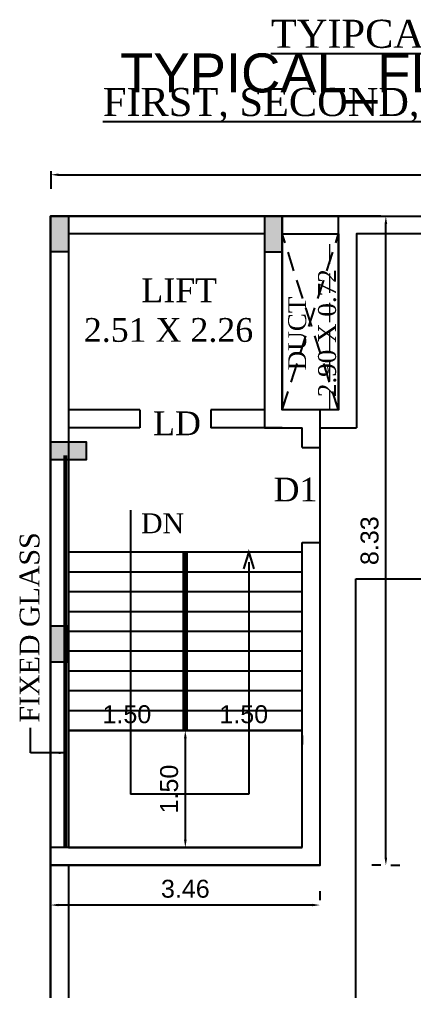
# Model space of a CAD drawing. Header units: metres. Extents: x 3104 to 3209, y 1082 to 1212.
# Drawn here: x 3178.71 to 3183.78, y 1144.34 to 1156.81 of the extents above; entities that cross this region are included whole.
import ezdxf

# ---------------------------------------------------------------- set-up
doc = ezdxf.new("R2010")
doc.units = ezdxf.units.M
doc.linetypes.add('HIDDEN', pattern=[0.375, 0.25, -0.125])
doc.layers.get('Defpoints').update_dxf_attribs({"lineweight": 0})
for name, color, linetype in [('BLK_1_FLR_1_BLT_UP_AREA', 1, 'Continuous'), ('BLK_1_FLR_5_ROOF_AREA', 54, 'Continuous'), ('BLK_1_STAIR_HEADROOM', 55, 'Continuous'), ('SOLAR_PANEL', 3, 'Continuous')]:
    doc.layers.add(name, color=color, linetype=linetype)
doc.styles.add('ANAND', font='times.ttf')
doc.styles.get("Standard").update_dxf_attribs({"font": 'arial.ttf'})
doc.styles.add('SUJA', font='times.ttf')
doc.dimstyles.new('Copy of V1', dxfattribs={"dimtxt": 0.3, "dimasz": 0.1, "dimexe": 0.18, "dimexo": 0.0625, "dimgap": 0.09, "dimtad": 1, "dimzin": 0, "dimdsep": 46, "dimtxsty": 'ANAND', "dimcen": 0.09, "dimadec": 0, "dimazin": 0, "dimtfac": 1, "dimtix": 1, "dimtofl": 0, "dimtmove": 2, "dimatfit": 0, "dimfxl": 0, "dimtolj": 1, "dimtzin": 0, "dimarcsym": 0})
doc.dimstyles.new('V1', dxfattribs={"dimtxt": 0.23, "dimasz": 0.1, "dimexe": 0.18, "dimexo": 0.0625, "dimgap": 0.09, "dimtad": 1, "dimzin": 0, "dimdsep": 46, "dimtxsty": 'Standard', "dimcen": 0.09, "dimadec": 0, "dimazin": 0, "dimtfac": 1, "dimtix": 1, "dimtofl": 0, "dimtmove": 2, "dimatfit": 0, "dimfxl": 0, "dimtolj": 1, "dimtzin": 0, "dimarcsym": 0})

# ---------------------------------------------------------------- blocks, each defined once
blk = doc.blocks.new('*U15')
at = {"ltscale": 0.25}
h = blk.add_hatch(color=256, dxfattribs=at)
h.dxf.hatch_style = 1
h.paths.add_polyline_path([(38625.63, -66138.85), (38634.63, -66138.85), (38634.63, -66120.85), (38625.63, -66120.85)])
blk.add_lwpolyline([(38625.63, -66138.85), (38634.63, -66138.85), (38634.63, -66120.85), (38625.63, -66120.85)], close=True, dxfattribs=at)
blk = doc.blocks.new('*D33')
at = {"color": 0, "lineweight": -2}
for p, q in [((3179.337, 1147.63), (3179.337, 1147.512)), ((3180.737, 1147.692), (3179.437, 1147.692)), ((3180.837, 1147.63), (3180.837, 1147.512))]:
    blk.add_line(p, q, dxfattribs=at)
at = {"color": 0}
for points in [[(3179.437, 1147.709), (3179.437, 1147.676), (3179.337, 1147.692)], [(3180.737, 1147.709), (3180.737, 1147.676), (3180.837, 1147.692)]]:
    blk.add_solid(points, dxfattribs=at)
at = {"layer": 'Defpoints', "color": 0}
for p in [(3179.337, 1147.692), (3179.337, 1147.692), (3180.837, 1147.692)]:
    blk.add_point(p, dxfattribs=at)
at = {"color": 0, "insert": (3180.087, 1147.9), "char_height": 0.23, "attachment_point": 5}
blk.add_mtext('\\A1;1.50', dxfattribs=at)
blk = doc.blocks.new('*D34')
at = {"color": 0, "lineweight": -2}
for p, q in [((3180.837, 1147.63), (3180.837, 1147.512)), ((3182.237, 1147.692), (3180.937, 1147.692)), ((3182.337, 1147.63), (3182.337, 1147.512))]:
    blk.add_line(p, q, dxfattribs=at)
at = {"color": 0}
for points in [[(3180.937, 1147.709), (3180.937, 1147.676), (3180.837, 1147.692)], [(3182.237, 1147.709), (3182.237, 1147.676), (3182.337, 1147.692)]]:
    blk.add_solid(points, dxfattribs=at)
at = {"layer": 'Defpoints', "color": 0}
for p in [(3180.837, 1147.692), (3180.837, 1147.692), (3182.337, 1147.692)]:
    blk.add_point(p, dxfattribs=at)
at = {"color": 0, "insert": (3181.587, 1147.9), "char_height": 0.23, "attachment_point": 5}
blk.add_mtext('\\A1;1.50', dxfattribs=at)
blk = doc.blocks.new('*D35')
at = {"color": 0, "lineweight": -2}
for p, q in [((3180.775, 1147.692), (3180.657, 1147.692)), ((3180.837, 1147.592), (3180.837, 1146.292)), ((3180.771, 1146.192), (3181.017, 1146.192))]:
    blk.add_line(p, q, dxfattribs=at)
at = {"color": 0}
for points in [[(3180.82, 1147.592), (3180.854, 1147.592), (3180.837, 1147.692)], [(3180.82, 1146.292), (3180.854, 1146.292), (3180.837, 1146.192)]]:
    blk.add_solid(points, dxfattribs=at)
at = {"layer": 'Defpoints', "color": 0}
for p in [(3180.837, 1147.692), (3180.709, 1146.192), (3180.837, 1146.192)]:
    blk.add_point(p, dxfattribs=at)
at = {"color": 0, "insert": (3180.63, 1146.942), "char_height": 0.23, "attachment_point": 5, "rotation": 90}
blk.add_mtext('\\A1;1.50', dxfattribs=at)
blk = doc.blocks.new('*D62')
at = {"color": 0, "lineweight": -2}
for p, q in [((3179.109, 1154.865), (3179.109, 1154.64)), ((3190.894, 1154.865), (3190.894, 1154.64)), ((3179.209, 1154.82), (3190.794, 1154.82))]:
    blk.add_line(p, q, dxfattribs=at)
at = {"color": 0}
for points in [[(3179.209, 1154.837), (3179.209, 1154.804), (3179.109, 1154.82)], [(3190.794, 1154.837), (3190.794, 1154.804), (3190.894, 1154.82)]]:
    blk.add_solid(points, dxfattribs=at)
at = {"layer": 'Defpoints', "color": 0}
for p in [(3179.109, 1154.927), (3190.894, 1154.927), (3190.894, 1154.82)]:
    blk.add_point(p, dxfattribs=at)
at = {"color": 0, "insert": (3185.001, 1155.028), "char_height": 0.23, "attachment_point": 5}
blk.add_mtext('\\A1;11.79', dxfattribs=at)
blk = doc.blocks.new('*D79')
at = {"color": 0, "lineweight": -2}
for p, q in [((3179.109, 1145.517), (3179.109, 1145.634)), ((3182.566, 1145.517), (3182.566, 1145.634)), ((3182.466, 1145.454), (3179.209, 1145.454))]:
    blk.add_line(p, q, dxfattribs=at)
at = {"color": 0}
for points in [[(3179.209, 1145.471), (3179.209, 1145.438), (3179.109, 1145.454)], [(3182.466, 1145.471), (3182.466, 1145.438), (3182.566, 1145.454)]]:
    blk.add_solid(points, dxfattribs=at)
at = {"layer": 'Defpoints', "color": 0}
for p in [(3179.109, 1145.454), (3179.109, 1145.454), (3182.566, 1145.454)]:
    blk.add_point(p, dxfattribs=at)
at = {"color": 0, "insert": (3180.837, 1145.662), "char_height": 0.23, "attachment_point": 5}
blk.add_mtext('\\A1;3.46', dxfattribs=at)
blk = doc.blocks.new('*D80')
at = {"color": 0, "lineweight": -2}
for p, q in [((3183.473, 1154.289), (3183.591, 1154.289)), ((3183.411, 1146.064), (3183.411, 1154.189)), ((3183.473, 1145.964), (3183.591, 1145.964))]:
    blk.add_line(p, q, dxfattribs=at)
at = {"color": 0}
for points in [[(3183.394, 1154.189), (3183.428, 1154.189), (3183.411, 1154.289)], [(3183.394, 1146.064), (3183.428, 1146.064), (3183.411, 1145.964)]]:
    blk.add_solid(points, dxfattribs=at)
at = {"layer": 'Defpoints', "color": 0}
for p in [(3183.411, 1154.289), (3183.411, 1154.289), (3183.411, 1145.964)]:
    blk.add_point(p, dxfattribs=at)
at = {"color": 0, "insert": (3183.203, 1150.127), "char_height": 0.23, "attachment_point": 5, "rotation": 90}
blk.add_mtext('\\A1;8.33', dxfattribs=at)
blk = doc.blocks.new('*D125')
at = {"color": 0, "lineweight": -2}
for p, q in [((3179.337, 1147.63), (3179.337, 1147.512)), ((3180.737, 1147.692), (3179.437, 1147.692)), ((3180.837, 1147.63), (3180.837, 1147.512))]:
    blk.add_line(p, q, dxfattribs=at)
at = {"color": 0}
for points in [[(3179.437, 1147.709), (3179.437, 1147.676), (3179.337, 1147.692)], [(3180.737, 1147.709), (3180.737, 1147.676), (3180.837, 1147.692)]]:
    blk.add_solid(points, dxfattribs=at)
at = {"layer": 'Defpoints', "color": 0}
for p in [(3179.337, 1147.692), (3179.337, 1147.692), (3180.837, 1147.692)]:
    blk.add_point(p, dxfattribs=at)
at = {"color": 0, "insert": (3180.087, 1147.9), "char_height": 0.23, "attachment_point": 5}
blk.add_mtext('\\A1;1.50', dxfattribs=at)
blk = doc.blocks.new('*D126')
at = {"color": 0, "lineweight": -2}
for p, q in [((3180.837, 1147.63), (3180.837, 1147.512)), ((3182.237, 1147.692), (3180.937, 1147.692)), ((3182.337, 1147.63), (3182.337, 1147.512))]:
    blk.add_line(p, q, dxfattribs=at)
at = {"color": 0}
for points in [[(3180.937, 1147.709), (3180.937, 1147.676), (3180.837, 1147.692)], [(3182.237, 1147.709), (3182.237, 1147.676), (3182.337, 1147.692)]]:
    blk.add_solid(points, dxfattribs=at)
at = {"layer": 'Defpoints', "color": 0}
for p in [(3180.837, 1147.692), (3180.837, 1147.692), (3182.337, 1147.692)]:
    blk.add_point(p, dxfattribs=at)
at = {"color": 0, "insert": (3181.587, 1147.9), "char_height": 0.23, "attachment_point": 5}
blk.add_mtext('\\A1;1.50', dxfattribs=at)
blk = doc.blocks.new('*D127')
at = {"color": 0, "lineweight": -2}
for p, q in [((3180.775, 1147.692), (3180.657, 1147.692)), ((3180.837, 1147.592), (3180.837, 1146.292)), ((3180.771, 1146.192), (3181.017, 1146.192))]:
    blk.add_line(p, q, dxfattribs=at)
at = {"color": 0}
for points in [[(3180.82, 1147.592), (3180.854, 1147.592), (3180.837, 1147.692)], [(3180.82, 1146.292), (3180.854, 1146.292), (3180.837, 1146.192)]]:
    blk.add_solid(points, dxfattribs=at)
at = {"layer": 'Defpoints', "color": 0}
for p in [(3180.837, 1147.692), (3180.709, 1146.192), (3180.837, 1146.192)]:
    blk.add_point(p, dxfattribs=at)
at = {"color": 0, "insert": (3180.63, 1146.942), "char_height": 0.23, "attachment_point": 5, "rotation": 90}
blk.add_mtext('\\A1;1.50', dxfattribs=at)
blk = doc.blocks.new('*D117')
at = {"color": 0, "lineweight": -2}
for p, q in [((3179.109, 1154.865), (3179.109, 1154.64)), ((3190.894, 1154.865), (3190.894, 1154.64)), ((3179.209, 1154.82), (3190.794, 1154.82))]:
    blk.add_line(p, q, dxfattribs=at)
at = {"color": 0}
for points in [[(3179.209, 1154.837), (3179.209, 1154.804), (3179.109, 1154.82)], [(3190.794, 1154.837), (3190.794, 1154.804), (3190.894, 1154.82)]]:
    blk.add_solid(points, dxfattribs=at)
at = {"layer": 'Defpoints', "color": 0}
for p in [(3179.109, 1154.927), (3190.894, 1154.927), (3190.894, 1154.82)]:
    blk.add_point(p, dxfattribs=at)
at = {"color": 0, "insert": (3185.001, 1155.028), "char_height": 0.23, "attachment_point": 5}
blk.add_mtext('\\A1;11.79', dxfattribs=at)
blk = doc.blocks.new('*D121')
at = {"color": 0, "lineweight": -2}
for p, q in [((3179.109, 1145.517), (3179.109, 1145.634)), ((3182.566, 1145.517), (3182.566, 1145.634)), ((3182.466, 1145.454), (3179.209, 1145.454))]:
    blk.add_line(p, q, dxfattribs=at)
at = {"color": 0}
for points in [[(3179.209, 1145.471), (3179.209, 1145.438), (3179.109, 1145.454)], [(3182.466, 1145.471), (3182.466, 1145.438), (3182.566, 1145.454)]]:
    blk.add_solid(points, dxfattribs=at)
at = {"layer": 'Defpoints', "color": 0}
for p in [(3179.109, 1145.454), (3179.109, 1145.454), (3182.566, 1145.454)]:
    blk.add_point(p, dxfattribs=at)
at = {"color": 0, "insert": (3180.837, 1145.662), "char_height": 0.23, "attachment_point": 5}
blk.add_mtext('\\A1;3.46', dxfattribs=at)
blk = doc.blocks.new('*D122')
at = {"color": 0, "lineweight": -2}
for p, q in [((3183.348, 1154.289), (3183.231, 1154.289)), ((3183.411, 1146.064), (3183.411, 1154.189)), ((3183.348, 1145.964), (3183.231, 1145.964))]:
    blk.add_line(p, q, dxfattribs=at)
at = {"color": 0}
for points in [[(3183.394, 1154.189), (3183.428, 1154.189), (3183.411, 1154.289)], [(3183.394, 1146.064), (3183.428, 1146.064), (3183.411, 1145.964)]]:
    blk.add_solid(points, dxfattribs=at)
at = {"layer": 'Defpoints', "color": 0}
for p in [(3183.411, 1154.289), (3183.411, 1154.289), (3183.411, 1145.964)]:
    blk.add_point(p, dxfattribs=at)
at = {"color": 0, "insert": (3183.203, 1150.127), "char_height": 0.23, "attachment_point": 5, "rotation": 90}
blk.add_mtext('\\A1;8.33', dxfattribs=at)

msp = doc.modelspace()

# ---------------------------------------------------------------- linework, layer by layer
for p, q in [((3182.0803, 1154.28946), (3179.3371, 1154.28946)), ((3182.0803, 1154.28946), (3179.3371, 1154.28946)), ((3182.0803, 1154.28946), (3182.0803, 1151.80386)), ((3182.0803, 1154.28946), (3182.0803, 1151.80386)), ((3183.2995, 1154.28946), (3182.8042, 1154.28946)), ((3182.8042, 1151.80386), (3182.8042, 1154.28946)), ((3183.2995, 1154.28946), (3182.8042, 1154.28946)), ((3182.8042, 1151.80386), (3182.8042, 1154.28946)), ((3181.8517, 1154.06086), (3179.3371, 1154.06086)), ((3181.8517, 1154.06086), (3179.3371, 1154.06086)), ((3181.8517, 1154.06086), (3181.8517, 1151.57526)), ((3181.8517, 1154.06086), (3181.8517, 1151.57526)), ((3183.2995, 1154.06086), (3183.0328, 1154.06086)), ((3183.2995, 1154.06086), (3183.0328, 1154.06086)), ((3179.1085, 1153.83226), (3179.1085, 1151.16526)), ((3179.1085, 1153.83226), (3179.1085, 1151.16526)), ((3179.3371, 1153.83226), (3179.3371, 1151.39386)), ((3179.3371, 1153.83226), (3179.3371, 1151.39386)), ((3180.2515, 1151.80386), (3179.3371, 1151.80386)), ((3180.2515, 1151.80386), (3179.3371, 1151.80386)), ((3180.2515, 1151.80386), (3180.2515, 1151.57526)), ((3180.2515, 1151.80386), (3180.2515, 1151.57526)), ((3181.8517, 1151.80386), (3181.1659, 1151.80386)), ((3181.1659, 1151.80386), (3181.1659, 1151.57526)), ((3181.8517, 1151.80386), (3181.1659, 1151.80386)), ((3181.1659, 1151.80386), (3181.1659, 1151.57526)), ((3182.68859, 1151.80386), (3182.0803, 1151.80386)), ((3182.68859, 1151.80386), (3182.0803, 1151.80386)), ((3182.0803, 1151.57526), (3181.1659, 1151.57526)), ((3182.0803, 1151.57526), (3181.1659, 1151.57526)), ((3181.8517, 1151.57526), (3182.3371, 1151.57526)), ((3181.8517, 1151.57526), (3182.3371, 1151.57526)), ((3182.3371, 1151.32325), (3182.3371, 1151.57526)), ((3182.3371, 1151.32325), (3182.3371, 1151.57526)), ((3182.5657, 1151.57526), (3183.0328, 1151.57526)), ((3182.5657, 1149.74459), (3182.5657, 1151.57526)), ((3182.5657, 1151.57526), (3183.0328, 1151.57526)), ((3182.5657, 1149.74459), (3182.5657, 1151.57526)), ((3182.3371, 1151.32325), (3182.5657, 1151.32325)), ((3182.3371, 1151.32325), (3182.5657, 1151.32325)), ((3179.1085, 1151.16526), (3179.1085, 1143.69766)), ((3179.1085, 1151.16526), (3179.1085, 1143.69766)), ((3179.2863, 1146.19246), (3179.2863, 1151.22166)), ((3179.2863, 1146.19246), (3179.2863, 1151.22166)), ((3179.3117, 1146.19246), (3179.3117, 1151.22166)), ((3179.3117, 1146.19246), (3179.3117, 1151.22166)), ((3180.1313, 1150.51713), (3180.1313, 1146.87826)), ((3180.1313, 1150.51713), (3180.1313, 1146.87826)), ((3182.3371, 1146.19246), (3182.3371, 1150.10325)), ((3182.3371, 1150.10325), (3182.5657, 1150.10325)), ((3182.3371, 1146.19246), (3182.3371, 1150.10325)), ((3182.3371, 1150.10325), (3182.5657, 1150.10325)), ((3180.8371, 1149.97846), (3179.3371, 1149.97846)), ((3180.8371, 1149.97846), (3179.3371, 1149.97846)), ((3180.8117, 1147.69246), (3180.8117, 1149.97846)), ((3180.8117, 1147.69246), (3180.8117, 1149.97846)), ((3182.3371, 1149.97846), (3180.8371, 1149.97846)), ((3180.8371, 1147.69246), (3180.8371, 1149.97846)), ((3182.3371, 1149.97846), (3180.8371, 1149.97846)), ((3180.8371, 1147.69246), (3180.8371, 1149.97846)), ((3180.8625, 1147.69246), (3180.8625, 1149.97846)), ((3180.8625, 1147.69246), (3180.8625, 1149.97846)), ((3181.6513, 1149.97846), (3181.58561, 1149.7682)), ((3181.6513, 1149.97846), (3181.58561, 1149.7682)), ((3181.6513, 1149.97846), (3181.71699, 1149.7682)), ((3181.6513, 1149.97846), (3181.71699, 1149.7682)), ((3181.6513, 1149.85006), (3181.6513, 1146.87826)), ((3181.6513, 1149.85006), (3181.6513, 1146.87826)), ((3182.5657, 1145.96386), (3182.5657, 1149.74459)), ((3182.5657, 1145.96386), (3182.5657, 1149.74459)), ((3180.8371, 1149.72446), (3179.3371, 1149.72446)), ((3180.8371, 1149.72446), (3179.3371, 1149.72446)), ((3182.3371, 1149.72446), (3180.8371, 1149.72446)), ((3182.3371, 1149.72446), (3180.8371, 1149.72446)), ((3180.8371, 1149.47046), (3179.3371, 1149.47046)), ((3180.8371, 1149.47046), (3179.3371, 1149.47046)), ((3182.3371, 1149.47046), (3180.8371, 1149.47046)), ((3182.3371, 1149.47046), (3180.8371, 1149.47046)), ((3180.8371, 1149.21646), (3179.3371, 1149.21646)), ((3180.8371, 1149.21646), (3179.3371, 1149.21646)), ((3182.3371, 1149.21646), (3180.8371, 1149.21646)), ((3182.3371, 1149.21646), (3180.8371, 1149.21646)), ((3180.8371, 1148.96246), (3179.3371, 1148.96246)), ((3180.8371, 1148.96246), (3179.3371, 1148.96246)), ((3182.3371, 1148.96246), (3180.8371, 1148.96246)), ((3182.3371, 1148.96246), (3180.8371, 1148.96246)), ((3180.8371, 1148.70846), (3179.3371, 1148.70846)), ((3180.8371, 1148.70846), (3179.3371, 1148.70846)), ((3182.3371, 1148.70846), (3180.8371, 1148.70846)), ((3182.3371, 1148.70846), (3180.8371, 1148.70846)), ((3180.8371, 1148.45446), (3179.3371, 1148.45446)), ((3180.8371, 1148.45446), (3179.3371, 1148.45446)), ((3182.3371, 1148.45446), (3180.8371, 1148.45446)), ((3182.3371, 1148.45446), (3180.8371, 1148.45446)), ((3180.8371, 1148.20046), (3179.3371, 1148.20046)), ((3180.8371, 1148.20046), (3179.3371, 1148.20046)), ((3182.3371, 1148.20046), (3180.8371, 1148.20046)), ((3182.3371, 1148.20046), (3180.8371, 1148.20046)), ((3180.8371, 1147.94646), (3179.3371, 1147.94646)), ((3180.8371, 1147.94646), (3179.3371, 1147.94646)), ((3182.3371, 1147.94646), (3180.8371, 1147.94646)), ((3182.3371, 1147.94646), (3180.8371, 1147.94646)), ((3179.3371, 1147.69246), (3182.3371, 1147.69246)), ((3180.8371, 1147.69246), (3179.3371, 1147.69246)), ((3179.3371, 1147.69246), (3182.3371, 1147.69246)), ((3180.8371, 1147.69246), (3179.3371, 1147.69246)), ((3182.3371, 1147.69246), (3180.8371, 1147.69246)), ((3182.3371, 1147.69246), (3180.8371, 1147.69246)), ((3182.5657, 1146.19246), (3182.5657, 1147.71646)), ((3182.5657, 1146.19246), (3182.5657, 1147.71646)), ((3181.6513, 1146.87826), (3180.1313, 1146.87826)), ((3181.6513, 1146.87826), (3180.1313, 1146.87826)), ((3179.3371, 1146.19246), (3179.1085, 1146.19246)), ((3179.3371, 1146.19246), (3179.1085, 1146.19246)), ((3182.3371, 1146.19246), (3179.3371, 1146.19246)), ((3182.3371, 1146.19246), (3179.3371, 1146.19246)), ((3179.3371, 1146.19246), (3182.3371, 1146.19246)), ((3182.3371, 1146.19246), (3179.3371, 1146.19246)), ((3182.3371, 1146.19246), (3179.3371, 1146.19246)), ((3179.3371, 1146.19246), (3182.3371, 1146.19246)), ((3182.5657, 1145.96386), (3179.1085, 1145.96386)), ((3182.5657, 1145.96386), (3179.1085, 1145.96386))]:
    msp.add_line(p, q)
at = {"linetype": 'HIDDEN'}
for p, q in [((3182.0803, 1151.80386), (3182.8042, 1154.06086)), ((3182.8042, 1151.80386), (3182.0803, 1154.06086)), ((3182.0803, 1151.80386), (3182.8042, 1154.06086)), ((3182.8042, 1151.80386), (3182.0803, 1154.06086))]:
    msp.add_line(p, q, dxfattribs=at)
at = {"linetype": 'HIDDEN', "lineweight": 13}
msp.add_line((3182.6899, 1151.80386), (3182.6899, 1154.06086), dxfattribs=at)
msp.add_line((3182.6899, 1151.80386), (3182.6899, 1154.06086), dxfattribs=at)
for points in [[(3179.1085, 1154.28946), (3190.8941, 1154.28946), (3190.8941, 1139.73526), (3179.1085, 1139.73526)], [(3182.0803, 1154.06086), (3182.8042, 1154.06086), (3182.8042, 1154.28946), (3182.0803, 1154.28946)], [(3182.0803, 1154.06086), (3182.8042, 1154.06086), (3182.8042, 1154.28946), (3182.0803, 1154.28946)], [(3182.0803, 1154.06086), (3182.8042, 1154.06086), (3182.8042, 1151.80386), (3182.0803, 1151.80386)], [(3182.0803, 1154.06086), (3182.8042, 1154.06086), (3182.8042, 1151.80386), (3182.0803, 1151.80386)]]:
    msp.add_lwpolyline(points, close=True)
for points in [[(3183.2995, 1154.28946), (3182.8042, 1154.28946)], [(3183.2995, 1154.28946), (3182.8042, 1154.28946)], [(3179.3371, 1145.96386), (3179.3371, 1139.96386), (3190.6655, 1139.96386), (3190.6655, 1154.06086), (3183.0328, 1154.06086), (3183.0328, 1151.57526)], [(3179.3371, 1145.96386), (3179.3371, 1139.96386), (3190.6655, 1139.96386), (3190.6655, 1154.06086), (3183.0328, 1154.06086), (3183.0328, 1151.57526)], [(3180.2515, 1151.57526), (3179.3371, 1151.57526), (3179.3371, 1146.19246)], [(3180.2515, 1151.57526), (3179.3371, 1151.57526), (3179.3371, 1146.19246)]]:
    msp.add_lwpolyline(points)
at = {"const_width": 0.0254}
msp.add_lwpolyline([(3181.71699, 1149.7682), (3181.6513, 1149.97846), (3181.58561, 1149.7682)], dxfattribs=at)
msp.add_lwpolyline([(3181.71699, 1149.7682), (3181.6513, 1149.97846), (3181.58561, 1149.7682)], dxfattribs=at)
at = {"layer": 'BLK_1_FLR_5_ROOF_AREA'}
msp.add_lwpolyline([(3179.1085, 1154.28946), (3190.8941, 1154.28946), (3190.8941, 1139.73526), (3179.1085, 1139.73526)], close=True, dxfattribs=at)
at = {"layer": 'BLK_1_STAIR_HEADROOM', "color": 1}
msp.add_lwpolyline([(3179.1085, 1145.96386), (3182.5657, 1145.96386), (3182.5657, 1151.80386), (3182.0803, 1151.80386), (3182.0803, 1154.28946), (3179.1085, 1154.28946)], close=True, dxfattribs=at)
at = {"layer": 'SOLAR_PANEL', "color": 3}
msp.add_lwpolyline([(3183.02432, 1149.63865), (3190.53912, 1149.63865), (3190.53912, 1140.06276), (3183.02432, 1140.06276)], close=True, dxfattribs=at)

# ---------------------------------------------------------------- block references
at = {"yscale": 0.0254, "zscale": 0.0254}
for p, xscale, rotation in [((2198.01749, -525.63728), -0.0254, 180), ((2198.01749, -525.63728), -0.0254, 180), ((4163.17132, -525.63728), 0.0254, 180), ((4163.17132, -525.63728), 0.0254, 180), ((4859.03531, 170.07424), -0.0254, 270), ((4859.03531, 170.07424), -0.0254, 270), ((4160.42812, -530.89508), 0.0254, 180), ((4160.42812, -530.89508), 0.0254, 180)]:
    msp.add_blockref('*U15', p, dxfattribs=dict(at, xscale=xscale, rotation=rotation))

# ---------------------------------------------------------------- texts
for s, height, style, p in [('%%UTYIPCAL  FLOOR PLAN', 0.36, 'ANAND', (3181.93617, 1156.44797)), ('%%UTYIPCAL  FLOOR PLAN', 0.36, 'ANAND', (3181.93617, 1156.44797)), ('%%UFIRST, SECOND, THIRD & FOURTH FLOOR ', 0.36, 'ANAND', (3179.77896, 1155.57332)), ('%%UFIRST, SECOND, THIRD & FOURTH FLOOR ', 0.36, 'ANAND', (3179.77896, 1155.57332)), ('DN', 0.254, 'SUJA', (3180.26796, 1150.22323)), ('DN', 0.254, 'SUJA', (3180.26796, 1150.22323))]:
    msp.add_text(s, height=height, dxfattribs=dict(style=style)).set_placement(p)
at = {"style": 'SUJA'}
msp.add_text('FIXED GLASS', height=0.254, rotation=90, dxfattribs=at).set_placement((3178.96456, 1147.79394))
msp.add_text('FIXED GLASS', height=0.254, rotation=90, dxfattribs=at).set_placement((3178.96456, 1147.79394))
at = {"char_height": 0.3048, "width": 2.3734799, "attachment_point": 1, "style": 'ANAND'}
for s, insert in [('{\\W6.415605; }LIFT\\P2.51 X 2.26', (3179.53419, 1153.49039)), ('{\\W6.415605; }LIFT\\P2.51 X 2.26', (3179.53419, 1153.49039)), ('LD', (3180.42373, 1151.78472)), ('LD', (3180.42373, 1151.78472)), ('D1', (3181.96955, 1150.93566)), ('D1', (3181.96955, 1150.93566))]:
    msp.add_mtext(s, dxfattribs=dict(at, insert=insert))
at = {"insert": (3182.15729, 1151.72719), "char_height": 0.23, "width": 2.0533859, "attachment_point": 1, "rotation": 90, "style": 'ANAND'}
msp.add_mtext('{\\W6.732236; }DUCT\\P{\\W2.774228; }2.90 X 0.72', dxfattribs=at)
msp.add_mtext('{\\W6.732236; }DUCT\\P{\\W2.774228; }2.90 X 0.72', dxfattribs=at)
at = {"layer": 'BLK_1_FLR_1_BLT_UP_AREA', "color": 18, "insert": (3180.00002, 1156.37607), "char_height": 0.5, "attachment_point": 1}
msp.add_mtext_dynamic_manual_height_columns('TYPICAL_FLOOR_PLAN=1,2,3,4', width=10.5970681, gutter_width=0.9, heights=[0], dxfattribs=at)

# ---------------------------------------------------------------- dimensions: what is measured, and where the dimension line sits
for picture in ['*D62', '*D117']:
    dim = msp.add_aligned_dim(p1=(3179.1085, 1154.9272), p2=(3190.8941, 1154.9272), distance=-0.10699, dimstyle='V1')
    dim.commit()
    dim.dimension.update_dxf_attribs({"geometry": picture, "text_midpoint": (3185.0013, 1155.02764)})
for base, p1, p2, angle, picture, middle in [((3183.41085, 1154.28946), (3183.41085, 1145.96386), (3183.41085, 1154.28946), 90, '*D80', (3183.20334, 1150.12666)), ((3183.41085, 1154.28946), (3183.41085, 1145.96386), (3183.41085, 1154.28946), 90, '*D122', (3183.20334, 1150.12666)), ((3180.8371, 1146.19246), (3180.8371, 1147.69246), (3180.7087, 1146.19246), 270, '*D35', (3180.62967, 1146.94246)), ((3180.8371, 1146.19246), (3180.8371, 1147.69246), (3180.7087, 1146.19246), 270, '*D127', (3180.62967, 1146.94246))]:
    dim = msp.add_linear_dim(base=base, p1=p1, p2=p2, angle=angle, dimstyle='V1')
    dim.commit()
    dim.dimension.update_dxf_attribs({"geometry": picture, "text_midpoint": middle})
for base, p1, p2, picture, middle in [((3179.3371, 1147.69246), (3180.8371, 1147.69246), (3179.3371, 1147.69246), '*D33', (3180.0871, 1147.89989)), ((3179.3371, 1147.69246), (3180.8371, 1147.69246), (3179.3371, 1147.69246), '*D125', (3180.0871, 1147.89989)), ((3180.8371, 1147.69246), (3182.3371, 1147.69246), (3180.8371, 1147.69246), '*D34', (3181.5871, 1147.89989)), ((3180.8371, 1147.69246), (3182.3371, 1147.69246), (3180.8371, 1147.69246), '*D126', (3181.5871, 1147.89989)), ((3179.1085, 1145.45441), (3182.5657, 1145.45441), (3179.1085, 1145.45441), '*D79', (3180.8371, 1145.66192)), ((3179.1085, 1145.45441), (3182.5657, 1145.45441), (3179.1085, 1145.45441), '*D121', (3180.8371, 1145.66192))]:
    dim = msp.add_linear_dim(base=base, p1=p1, p2=p2, dimstyle='V1')
    dim.commit()
    dim.dimension.update_dxf_attribs({"geometry": picture, "text_midpoint": middle})

# ---------------------------------------------------------------- leaders
msp.add_leader([(3179.3117, 1147.40593), (3178.84775, 1147.40593), (3178.84775, 1147.72524)], dimstyle='Copy of V1', override={"dimgap": 0.09, "dimtad": 0})
msp.add_leader([(3179.3117, 1147.40593), (3178.84775, 1147.40593), (3178.84775, 1147.72524)], dimstyle='Copy of V1', override={"dimgap": 0.09, "dimtad": 0})

doc.saveas('drawing.dxf')
